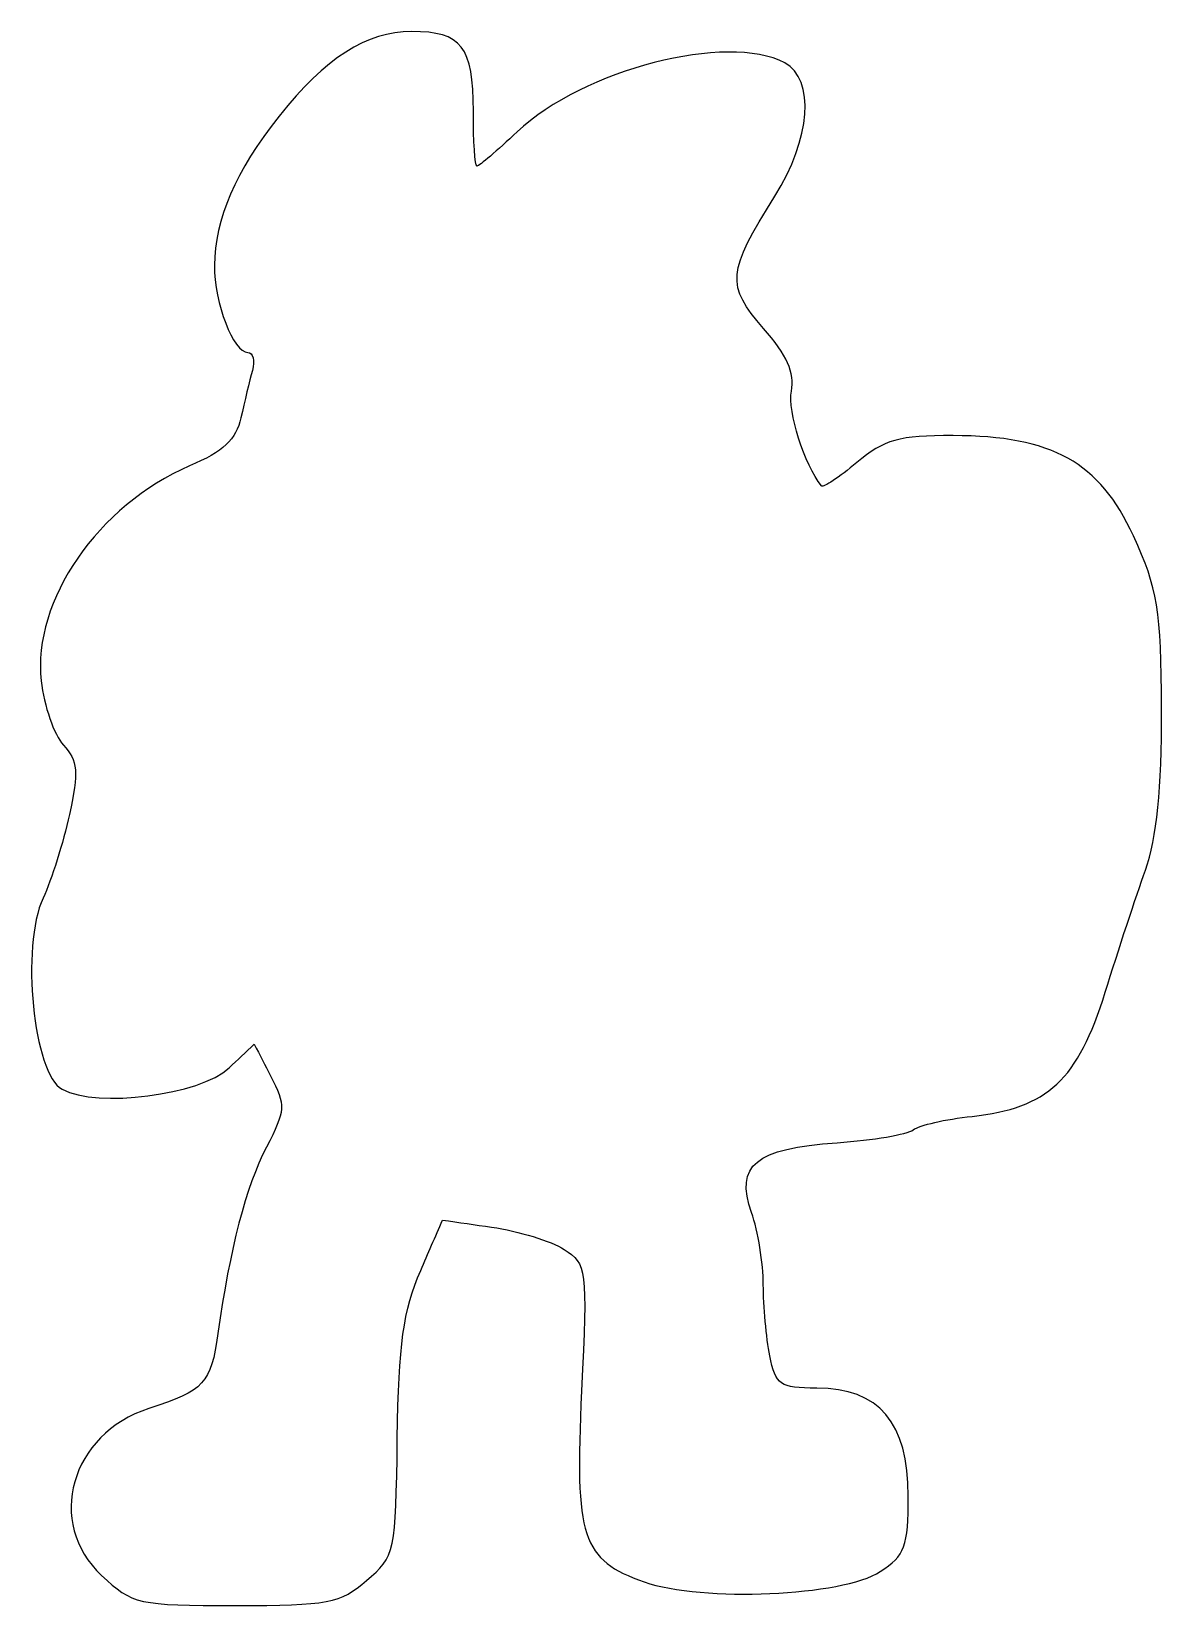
# Model space of a CAD drawing. Extents: x 329 to 438, y 296 to 448.
import ezdxf

# ---------------------------------------------------------------- set-up
doc = ezdxf.new("R2010")
doc.units = 0
doc.layers.get('0').update_dxf_attribs({"linetype": 'CONTINUOUS'})

msp = doc.modelspace()

# ---------------------------------------------------------------- linework, layer by layer
at = {"color": 7}
msp.add_lwpolyline([(335.892405, 298.726815), (335.892405, 298.726815)], close=True, dxfattribs=at)
msp.add_open_spline([(332.074245, 345.671685), (329.29305, 347.160135), (328.06875, 359.481053), (330.2385, 364.145977), (331.051905, 365.894775), (332.198363, 369.523185), (332.786182, 372.209122), (333.692662, 376.351088), (333.604042, 377.369895), (332.202532, 378.918547), (331.293705, 379.922782), (330.32874, 382.708432), (330.058185, 385.108867), (329.185072, 392.855085), (335.551432, 402.081255), (344.381452, 405.866242), (347.636025, 407.261317), (348.880365, 408.428887), (349.348245, 410.526637), (349.691602, 412.066065), (350.186032, 414.113107), (350.446972, 415.075605), (350.70792, 416.038102), (350.513272, 416.825602), (350.014545, 416.825602), (348.602902, 416.825602), (346.786642, 421.566105), (346.786642, 425.250532), (346.786642, 429.633255), (348.827865, 434.340007), (353.02935, 439.645297), (357.49419, 445.283145), (361.45488, 447.810885), (365.836642, 447.819015), (370.648492, 447.828015), (371.78664, 446.356305), (371.78664, 440.125605), (371.78664, 437.210602), (371.948692, 434.825602), (372.14676, 434.825602), (372.344835, 434.825602), (374.08731, 436.316145), (376.018957, 438.137917), (382.392757, 444.149175), (396.339682, 447.740722), (401.852385, 444.790425), (404.808022, 443.208615), (404.378505, 437.439255), (400.893705, 431.913157), (396.293467, 424.618207), (396.178875, 423.281857), (399.799912, 419.157705), (402.067702, 416.574832), (402.834052, 414.853957), (402.498405, 413.098102), (402.123577, 411.137325), (403.763002, 405.966217), (405.398302, 403.951177), (405.565432, 403.745235), (407.105707, 404.757735), (408.821137, 406.201177), (411.459585, 408.421282), (412.891147, 408.822225), (418.113375, 408.803647), (427.706227, 408.769522), (432.246097, 406.241482), (435.528585, 399.105945), (437.881192, 393.991785), (438.193357, 392.057865), (438.237142, 382.325602), (438.271717, 374.638275), (437.801992, 369.970425), (436.677337, 366.825607), (435.792225, 364.350607), (434.051782, 359.056057), (432.809715, 355.059945), (430.172257, 346.574505), (427.241535, 343.841092), (419.945302, 343.061677), (417.383047, 342.787965), (414.827632, 342.203662), (414.266625, 341.763232), (413.705617, 341.322802), (410.400427, 340.760392), (406.921755, 340.513447), (398.989687, 339.950325), (397.053217, 338.368275), (398.658712, 333.762735), (399.279075, 331.983165), (399.786645, 328.850557), (399.786645, 326.801385), (399.786645, 324.752205), (400.067895, 321.669352), (400.411642, 319.950607), (400.984102, 317.088285), (401.366197, 316.825605), (404.957092, 316.825605), (410.947087, 316.825605), (413.786647, 313.470862), (413.786647, 306.394117), (413.786647, 301.495995), (413.480925, 300.671272), (411.082252, 299.098658), (407.479537, 296.736645), (393.859357, 296.142225), (388.286647, 298.103798), (382.245382, 300.230288), (381.566407, 302.300318), (382.238422, 316.543305), (382.799917, 328.443945), (382.756125, 328.798748), (380.550765, 330.215378), (379.305495, 331.015283), (376.154692, 331.980083), (373.548982, 332.359373), (371.969762, 332.589248), (370.390542, 332.819123), (368.811322, 333.048998), (368.109722, 331.42843), (367.408122, 329.807863), (366.706522, 328.187295), (365.021715, 324.295703), (364.570282, 321.063413), (364.444185, 311.988615), (364.289985, 300.891855), (364.227195, 300.600502), (361.480882, 298.238617), (358.926225, 296.041567), (357.794595, 295.825605), (348.836632, 295.825605), (339.359775, 295.825605), (338.884005, 295.932248), (335.892405, 298.726815), (330.455602, 303.805545), (332.89371, 312.414765), (340.459252, 314.852835), (345.795405, 316.572465), (346.44975, 317.283292), (347.122822, 322.091617), (348.27447, 330.318847), (349.828335, 336.293002), (351.800872, 340.077405), (353.663265, 343.650487), (353.690812, 344.110245), (352.21359, 346.966875), (351.685975, 347.987172), (351.15836, 349.00747), (350.630745, 350.027767), (349.818827, 349.265012), (349.00691, 348.502257), (348.194992, 347.739502), (345.40722, 345.120532), (335.48274, 343.847512), (332.074245, 345.671685)], degree=3, knots=[0, 0, 0, 0, 1, 1, 1, 2, 2, 2, 3, 3, 3, 4, 4, 4, 5, 5, 5, 6, 6, 6, 7, 7, 7, 8, 8, 8, 9, 9, 9, 10, 10, 10, 11, 11, 11, 12, 12, 12, 13, 13, 13, 14, 14, 14, 15, 15, 15, 16, 16, 16, 17, 17, 17, 18, 18, 18, 19, 19, 19, 20, 20, 20, 21, 21, 21, 22, 22, 22, 23, 23, 23, 24, 24, 24, 25, 25, 25, 26, 26, 26, 27, 27, 27, 28, 28, 28, 29, 29, 29, 30, 30, 30, 31, 31, 31, 32, 32, 32, 33, 33, 33, 34, 34, 34, 35, 35, 35, 36, 36, 36, 37, 37, 37, 38, 38, 38, 39, 39, 39, 40, 40, 40, 41, 41, 41, 42, 42, 42, 43, 43, 43, 44, 44, 44, 45, 45, 45, 46, 46, 46, 47, 47, 47, 48, 48, 48, 49, 49, 49, 50, 50, 50, 51, 51, 51, 51], dxfattribs=at)

doc.saveas('drawing.dxf')
